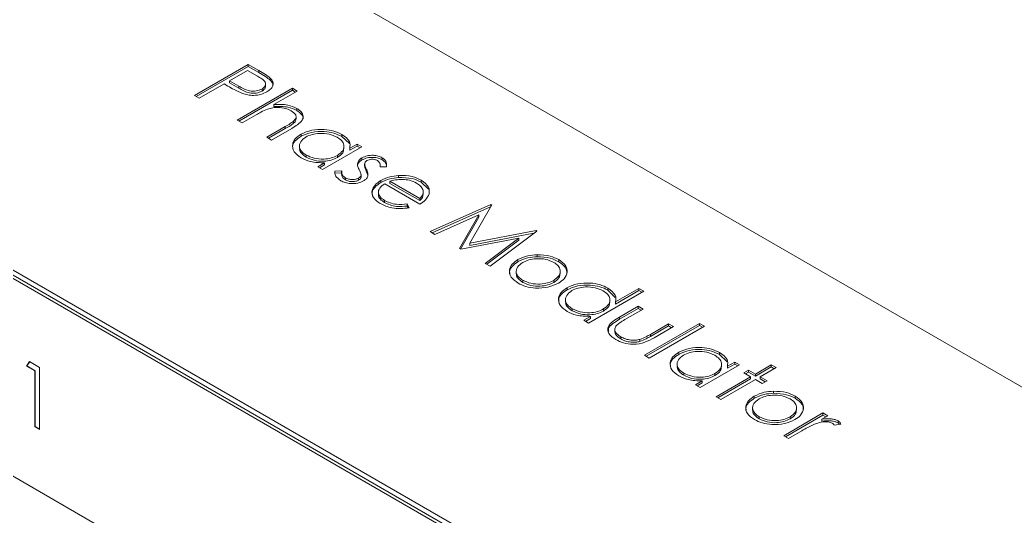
# Model space of a CAD drawing. Header units: millimetres. Extents: x 2 to 278, y 1 to 215.
# Drawn here: x 216.31 to 235.95, y 170.68 to 180.47 of the extents above; entities that cross this region are included whole.
import ezdxf

# ---------------------------------------------------------------- set-up
doc = ezdxf.new("R2010")
doc.units = ezdxf.units.MM

msp = doc.modelspace()

# ---------------------------------------------------------------- linework, layer by layer
at = {"color": 7, "linetype": 'Continuous', "lineweight": 18}
for p, q in [((201.194, 193.371), (245.777, 167.634)), ((237.823, 163.041), (193.239, 188.779)), ((193.204, 188.634), (237.752, 162.917)), ((237.823, 162.938), (193.239, 188.675)), ((219.759, 178.98), (220.819, 179.592)), ((219.794, 178.96), (220.819, 179.552)), ((220.819, 179.592), (221.027, 179.472)), ((220.819, 179.552), (220.819, 179.592)), ((220.819, 179.552), (221.027, 179.431)), ((220.806, 179.475), (220.452, 179.271)), ((221, 179.363), (220.806, 179.475)), ((221.027, 179.431), (221.027, 179.472)), ((221.253, 179.283), (221.253, 179.324)), ((220.343, 179.208), (219.854, 178.925)), ((220.419, 179.164), (220.343, 179.208)), ((220.452, 179.271), (220.636, 179.162)), ((220.452, 179.23), (220.452, 179.271)), ((220.452, 179.23), (220.636, 179.121)), ((220.602, 178.493), (221.69, 179.121)), ((220.636, 179.121), (220.636, 179.162)), ((221.092, 179.065), (221.092, 179.106)), ((221.162, 179.159), (221.162, 179.21)), ((221.69, 179.121), (221.785, 179.066)), ((221.69, 179.081), (221.69, 179.121)), ((219.854, 178.925), (219.759, 178.98)), ((220.637, 178.473), (221.69, 179.081)), ((221.785, 179.066), (221.326, 178.801)), ((221.69, 179.081), (221.749, 179.046)), ((203.632, 178.711), (222.043, 168.082)), ((221.326, 178.761), (221.326, 178.801)), ((221.781, 178.683), (221.781, 178.724)), ((220.977, 178.6), (220.697, 178.438)), ((221.764, 178.516), (221.764, 178.567)), ((220.697, 178.438), (220.602, 178.493)), ((221.186, 178.156), (221.551, 178.366)), ((221.222, 178.135), (221.551, 178.325)), ((221.678, 178.329), (221.282, 178.101)), ((221.551, 178.325), (221.551, 178.366)), ((221.716, 178.434), (221.716, 178.475)), ((221.282, 178.101), (221.186, 178.156)), ((221.862, 178.175), (221.862, 178.216)), ((222.668, 178.17), (222.668, 178.211)), ((222.668, 178.17), (222.816, 178.029)), ((221.831, 177.987), (221.831, 177.936)), ((223.063, 177.967), (222.288, 177.52)), ((222.708, 177.927), (222.708, 177.978)), ((222.824, 177.94), (222.968, 178.022)), ((222.824, 177.899), (222.968, 177.982)), ((222.824, 177.899), (222.824, 177.94)), ((222.968, 178.022), (223.063, 177.967)), ((222.968, 177.982), (222.968, 178.022)), ((222.968, 177.982), (223.028, 177.947)), ((221.961, 177.762), (221.961, 177.803)), ((222.579, 177.757), (222.579, 177.798)), ((223.064, 177.707), (223.064, 177.748)), ((223.463, 177.711), (223.463, 177.752)), ((222.193, 177.575), (222.327, 177.652)), ((222.288, 177.52), (222.193, 177.575)), ((222.228, 177.555), (222.327, 177.612)), ((222.327, 177.612), (222.327, 177.652)), ((222.98, 177.618), (222.98, 177.659)), ((223.117, 177.633), (223.117, 177.582)), ((223.15, 177.489), (223.15, 177.529)), ((223.551, 177.574), (223.42, 177.573)), ((223.422, 177.573), (223.422, 177.606)), ((222.529, 177.486), (222.664, 177.491)), ((222.529, 177.446), (222.529, 177.486)), ((222.529, 177.446), (222.663, 177.451)), ((222.663, 177.477), (222.663, 177.426)), ((222.736, 177.315), (222.736, 177.356)), ((222.997, 177.308), (222.997, 177.349)), ((223.045, 177.366), (223.043, 177.375)), ((223.045, 177.366), (223.045, 177.406)), ((223.046, 177.37), (223.046, 177.421)), ((223.15, 177.489), (223.18, 177.409)), ((223.783, 177.36), (223.783, 177.401)), ((223.435, 177.262), (223.435, 177.303)), ((224.205, 176.837), (223.512, 177.237)), ((223.617, 177.246), (223.617, 177.287)), ((223.617, 177.287), (224.205, 176.947)), ((223.617, 177.246), (224.205, 176.906)), ((224.23, 177.268), (224.23, 177.309)), ((224.23, 177.268), (224.377, 177.129)), ((223.39, 177.076), (223.39, 177.025)), ((224.205, 176.906), (224.205, 176.947)), ((224.274, 177.028), (224.274, 177.079)), ((223.509, 176.868), (223.509, 176.909)), ((223.958, 176.839), (223.998, 176.764)), ((223.958, 176.798), (223.958, 176.839)), ((223.958, 176.798), (223.977, 176.762)), ((224.409, 176.295), (225.61, 176.827)), ((224.449, 176.272), (225.603, 176.783)), ((225.624, 176.819), (225.191, 176.064)), ((225.61, 176.827), (225.624, 176.819)), ((225.61, 176.795), (225.61, 176.827)), ((225.371, 176.623), (224.505, 176.24)), ((224.991, 175.96), (225.371, 176.623)), ((225.008, 175.95), (225.371, 176.582)), ((225.371, 176.582), (225.371, 176.623)), ((224.505, 176.24), (224.409, 176.295)), ((226.158, 176.167), (225.012, 175.947)), ((225.191, 176.064), (226.498, 176.314)), ((225.191, 176.023), (226.458, 176.266)), ((225.497, 175.668), (226.158, 176.167)), ((226.512, 176.306), (225.592, 175.612)), ((226.158, 176.126), (226.158, 176.167)), ((226.498, 176.314), (226.512, 176.306)), ((226.498, 176.296), (226.498, 176.314)), ((225.012, 175.947), (224.991, 175.96)), ((225.191, 176.023), (225.191, 176.064)), ((225.527, 175.65), (226.158, 176.126)), ((226.522, 175.797), (226.522, 175.838)), ((225.592, 175.612), (225.497, 175.668)), ((226.141, 175.7), (226.141, 175.741)), ((226.946, 175.701), (226.946, 175.742)), ((226.108, 175.514), (226.108, 175.463)), ((226.975, 175.464), (226.975, 175.515)), ((226.238, 175.293), (226.238, 175.334)), ((226.847, 175.291), (226.847, 175.332)), ((227.111, 175.145), (227.111, 175.186)), ((227.917, 175.14), (227.917, 175.181)), ((228.067, 174.906), (228.53, 175.173)), ((228.53, 175.173), (228.625, 175.118)), ((228.53, 175.132), (228.53, 175.173)), ((228.625, 175.118), (227.537, 174.49)), ((227.917, 175.14), (228.06, 174.996)), ((228.067, 174.865), (228.53, 175.132)), ((228.53, 175.132), (228.589, 175.097)), ((227.08, 174.957), (227.08, 174.906)), ((227.21, 174.732), (227.21, 174.773)), ((227.957, 174.897), (227.957, 174.948)), ((228.067, 174.865), (228.067, 174.906)), ((228.146, 174.606), (228.516, 174.82)), ((228.146, 174.565), (228.516, 174.779)), ((228.516, 174.82), (228.611, 174.765)), ((228.516, 174.779), (228.516, 174.82)), ((228.516, 174.779), (228.576, 174.744)), ((227.442, 174.545), (227.576, 174.622)), ((227.477, 174.524), (227.576, 174.581)), ((227.576, 174.581), (227.576, 174.622)), ((227.828, 174.727), (227.828, 174.768)), ((228.146, 174.565), (228.146, 174.606)), ((228.611, 174.765), (228.252, 174.557)), ((227.537, 174.49), (227.442, 174.545)), ((228.638, 173.854), (229.726, 174.482)), ((228.674, 173.834), (229.726, 174.441)), ((229.821, 174.427), (228.733, 173.799)), ((228.755, 174.267), (229.114, 174.474)), ((228.755, 174.226), (229.114, 174.433)), ((229.209, 174.419), (228.832, 174.201)), ((229.114, 174.474), (229.209, 174.419)), ((229.114, 174.433), (229.114, 174.474)), ((229.114, 174.433), (229.174, 174.399)), ((229.726, 174.482), (229.821, 174.427)), ((229.726, 174.441), (229.726, 174.482)), ((229.726, 174.441), (229.786, 174.407)), ((228.053, 174.373), (228.053, 174.322)), ((228.171, 174.177), (228.171, 174.218)), ((228.755, 174.226), (228.755, 174.267)), ((228.55, 174.126), (228.55, 174.167)), ((228.733, 173.799), (228.638, 173.854)), ((229.314, 173.873), (229.314, 173.914)), ((230.12, 173.869), (230.12, 173.909)), ((230.12, 173.869), (230.268, 173.727)), ((216.443, 173.639), (216.506, 173.729)), ((216.45, 173.643), (216.443, 173.639)), ((216.607, 173.545), (216.443, 173.639)), ((216.45, 173.643), (216.509, 173.727)), ((216.614, 173.549), (216.45, 173.643)), ((216.506, 173.729), (216.702, 173.616)), ((216.702, 173.616), (216.702, 172.391)), ((229.283, 173.685), (229.283, 173.634)), ((230.515, 173.666), (229.74, 173.218)), ((230.16, 173.625), (230.16, 173.676)), ((230.276, 173.638), (230.42, 173.721)), ((230.276, 173.597), (230.42, 173.68)), ((230.276, 173.597), (230.276, 173.638)), ((230.42, 173.721), (230.515, 173.666)), ((230.42, 173.68), (230.42, 173.721)), ((230.42, 173.68), (230.479, 173.645)), ((230.828, 173.485), (231.14, 173.666)), ((230.828, 173.444), (231.14, 173.625)), ((231.236, 173.611), (230.923, 173.43)), ((231.14, 173.666), (231.236, 173.611)), ((231.14, 173.625), (231.14, 173.666)), ((231.14, 173.625), (231.2, 173.59)), ((216.614, 173.549), (216.607, 173.545)), ((216.607, 172.446), (216.607, 173.545)), ((216.614, 172.45), (216.614, 173.549)), ((229.413, 173.46), (229.413, 173.501)), ((230.03, 173.455), (230.03, 173.496)), ((230.053, 173.038), (230.732, 173.43)), ((230.596, 173.509), (230.692, 173.564)), ((230.732, 173.43), (230.596, 173.509)), ((230.632, 173.488), (230.692, 173.523)), ((230.692, 173.564), (230.828, 173.485)), ((230.692, 173.523), (230.692, 173.564)), ((230.692, 173.523), (230.828, 173.444)), ((230.732, 173.389), (230.732, 173.43)), ((230.828, 173.444), (230.828, 173.485)), ((230.923, 173.43), (231.059, 173.352)), ((230.923, 173.389), (230.923, 173.43)), ((229.645, 173.273), (229.779, 173.35)), ((229.74, 173.218), (229.645, 173.273)), ((229.68, 173.253), (229.779, 173.31)), ((229.779, 173.31), (229.779, 173.35)), ((230.088, 173.017), (230.732, 173.389)), ((230.828, 173.375), (230.148, 172.983)), ((230.964, 173.297), (230.828, 173.375)), ((230.923, 173.389), (231.023, 173.331)), ((231.059, 173.352), (230.964, 173.297)), ((230.148, 172.983), (230.053, 173.038)), ((230.805, 173.007), (230.805, 173.048)), ((231.186, 173.105), (231.186, 173.146)), ((231.61, 173.008), (231.61, 173.049)), ((230.772, 172.822), (230.772, 172.771)), ((231.639, 172.772), (231.639, 172.823)), ((230.902, 172.6), (230.902, 172.641)), ((231.385, 172.268), (232.16, 172.716)), ((231.42, 172.248), (232.16, 172.675)), ((231.512, 172.599), (231.512, 172.64)), ((232.255, 172.661), (232.141, 172.595)), ((232.16, 172.716), (232.255, 172.661)), ((232.16, 172.675), (232.16, 172.716)), ((232.16, 172.675), (232.22, 172.64)), ((216.614, 172.45), (216.607, 172.446)), ((216.702, 172.391), (216.607, 172.446)), ((216.702, 172.399), (216.614, 172.45)), ((232.141, 172.554), (232.141, 172.595)), ((232.514, 172.496), (232.38, 172.479)), ((232.458, 172.519), (232.458, 172.559)), ((232.458, 172.519), (232.488, 172.493)), ((231.48, 172.213), (231.385, 172.268)), ((231.741, 172.364), (231.48, 172.213))]:
    msp.add_line(p, q, dxfattribs=at)
for points, knots in [([(221.092, 179.106), (221.118, 179.126), (221.156, 179.157), (221.165, 179.207), (221.152, 179.257), (221.089, 179.309), (221.029, 179.345), (221, 179.363)], [0, 0, 0, 0, 0.248297, 0.373717, 0.499032, 0.74887, 1, 1, 1, 1]), ([(221.027, 179.472), (221.073, 179.446), (221.154, 179.4), (221.223, 179.347), (221.253, 179.324)], [0, 0, 0, 0, 0.560314, 1, 1, 1, 1]), ([(221.027, 179.431), (221.073, 179.405), (221.154, 179.359), (221.223, 179.306), (221.253, 179.283)], [0, 0, 0, 0, 0.560314, 1, 1, 1, 1]), ([(221.253, 179.324), (221.274, 179.298), (221.315, 179.248), (221.31, 179.168), (221.263, 179.101), (221.213, 179.068), (221.188, 179.051)], [0, 0, 0, 0, 0.279705, 0.559381, 0.779509, 1, 1, 1, 1]), ([(220.707, 179.018), (220.65, 179.043), (220.549, 179.089), (220.459, 179.141), (220.419, 179.164)], [0, 0, 0, 0, 0.559694, 1, 1, 1, 1]), ([(220.636, 179.162), (220.667, 179.144), (220.73, 179.109), (220.824, 179.073), (220.912, 179.063), (221.001, 179.068), (221.056, 179.091), (221.092, 179.106)], [0, 0, 0, 0, 0.251135, 0.50104, 0.626338, 0.751739, 1, 1, 1, 1]), ([(220.636, 179.121), (220.667, 179.104), (220.73, 179.068), (220.824, 179.032), (220.912, 179.022), (221.001, 179.027), (221.056, 179.05), (221.092, 179.065)], [0, 0, 0, 0, 0.251135, 0.50104, 0.626338, 0.751739, 1, 1, 1, 1]), ([(221.092, 179.065), (221.118, 179.086), (221.157, 179.116), (221.161, 179.152), (221.162, 179.164)], [0, 0, 0, 0, 0.676478, 1, 1, 1, 1]), ([(221.253, 179.283), (221.276, 179.258), (221.309, 179.221), (221.304, 179.181), (221.302, 179.169)], [0, 0, 0, 0, 0.697647, 1, 1, 1, 1]), ([(221.188, 179.051), (221.15, 179.033), (221.075, 178.995), (220.937, 178.977), (220.81, 178.987), (220.741, 179.008), (220.707, 179.018)], [0, 0, 0, 0, 0.280099, 0.559324, 0.779458, 1, 1, 1, 1]), ([(221.2, 178.712), (221.156, 178.693), (221.077, 178.658), (221.008, 178.618), (220.977, 178.6)], [0, 0, 0, 0, 0.559645, 1, 1, 1, 1]), ([(221.669, 178.678), (221.632, 178.696), (221.557, 178.73), (221.424, 178.744), (221.301, 178.74), (221.234, 178.721), (221.2, 178.712)], [0, 0, 0, 0, 0.279552, 0.559389, 0.77971, 1, 1, 1, 1]), ([(221.326, 178.801), (221.42, 178.804), (221.59, 178.809), (221.722, 178.75), (221.781, 178.724)], [0, 0, 0, 0, 0.559941, 1, 1, 1, 1]), ([(221.326, 178.761), (221.42, 178.763), (221.59, 178.768), (221.722, 178.709), (221.781, 178.683)], [0, 0, 0, 0, 0.559941, 1, 1, 1, 1]), ([(221.781, 178.724), (221.812, 178.702), (221.876, 178.658), (221.911, 178.573), (221.89, 178.482), (221.797, 178.401), (221.717, 178.353), (221.678, 178.329)], [0, 0, 0, 0, 0.186607, 0.37307, 0.55936, 0.779244, 1, 1, 1, 1]), ([(221.716, 178.475), (221.733, 178.493), (221.766, 178.531), (221.766, 178.609), (221.706, 178.652), (221.669, 178.678)], [0, 0, 0, 0, 0.281325, 0.561481, 1, 1, 1, 1]), ([(221.716, 178.434), (221.735, 178.452), (221.763, 178.48), (221.759, 178.511), (221.757, 178.522)], [0, 0, 0, 0, 0.677059, 1, 1, 1, 1]), ([(221.781, 178.683), (221.811, 178.661), (221.873, 178.617), (221.909, 178.555), (221.9, 178.523), (221.898, 178.518)], [0, 0, 0, 0, 0.462015, 0.923673, 1, 1, 1, 1]), ([(221.551, 178.366), (221.584, 178.385), (221.644, 178.419), (221.694, 178.458), (221.716, 178.475)], [0, 0, 0, 0, 0.560281, 1, 1, 1, 1]), ([(221.551, 178.325), (221.584, 178.345), (221.644, 178.378), (221.694, 178.417), (221.716, 178.434)], [0, 0, 0, 0, 0.560281, 1, 1, 1, 1]), ([(221.862, 178.216), (221.928, 178.246), (222.062, 178.306), (222.304, 178.316), (222.516, 178.285), (222.617, 178.236), (222.668, 178.211)], [0, 0, 0, 0, 0.279413, 0.559191, 0.779548, 1, 1, 1, 1]), ([(221.863, 177.75), (221.81, 177.788), (221.705, 177.865), (221.683, 178.005), (221.733, 178.128), (221.819, 178.187), (221.862, 178.216)], [0, 0, 0, 0, 0.2795734, 0.559333, 0.7795891, 1, 1, 1, 1]), ([(221.703, 177.944), (221.7, 177.954), (221.687, 178.001), (221.737, 178.087), (221.82, 178.146), (221.862, 178.175)], [0, 0, 0, 0, 0.115097, 0.557393, 1, 1, 1, 1]), ([(221.956, 178.16), (221.917, 178.131), (221.839, 178.071), (221.822, 177.964), (221.865, 177.871), (221.929, 177.825), (221.961, 177.803)], [0, 0, 0, 0, 0.279429, 0.559146, 0.77957, 1, 1, 1, 1]), ([(221.862, 178.175), (221.928, 178.205), (222.062, 178.265), (222.304, 178.275), (222.516, 178.244), (222.617, 178.195), (222.668, 178.17)], [0, 0, 0, 0, 0.279413, 0.559191, 0.779548, 1, 1, 1, 1]), ([(222.574, 178.156), (222.523, 178.179), (222.422, 178.225), (222.238, 178.238), (222.074, 178.215), (221.995, 178.179), (221.956, 178.16)], [0, 0, 0, 0, 0.2797672, 0.5592905, 0.7797189, 1, 1, 1, 1]), ([(222.579, 177.798), (222.619, 177.827), (222.701, 177.886), (222.717, 177.994), (222.674, 178.088), (222.607, 178.133), (222.574, 178.156)], [0, 0, 0, 0, 0.27966, 0.55921, 0.779487, 1, 1, 1, 1]), ([(222.668, 178.211), (222.73, 178.166), (222.841, 178.086), (222.829, 177.984), (222.824, 177.94)], [0, 0, 0, 0, 0.559062, 1, 1, 1, 1]), ([(221.838, 177.941), (221.836, 177.933), (221.826, 177.896), (221.868, 177.83), (221.93, 177.785), (221.961, 177.762)], [0, 0, 0, 0, 0.123713, 0.561851, 1, 1, 1, 1]), ([(222.579, 177.757), (222.622, 177.786), (222.697, 177.838), (222.699, 177.904), (222.7, 177.932)], [0, 0, 0, 0, 0.572033, 1, 1, 1, 1]), ([(222.327, 177.652), (222.229, 177.654), (222.054, 177.656), (221.921, 177.721), (221.863, 177.75)], [0, 0, 0, 0, 0.558763, 1, 1, 1, 1]), ([(221.961, 177.803), (222.012, 177.78), (222.114, 177.734), (222.298, 177.717), (222.462, 177.741), (222.54, 177.779), (222.579, 177.798)], [0, 0, 0, 0, 0.279822, 0.559387, 0.779603, 1, 1, 1, 1]), ([(221.961, 177.762), (222.012, 177.739), (222.114, 177.693), (222.298, 177.677), (222.462, 177.7), (222.54, 177.738), (222.579, 177.757)], [0, 0, 0, 0, 0.279822, 0.559387, 0.779603, 1, 1, 1, 1]), ([(222.98, 177.659), (222.989, 177.677), (223.006, 177.711), (223.046, 177.737), (223.064, 177.748)], [0, 0, 0, 0, 0.5595868, 1, 1, 1, 1]), ([(223.064, 177.748), (223.096, 177.764), (223.161, 177.794), (223.281, 177.804), (223.387, 177.789), (223.438, 177.765), (223.463, 177.752)], [0, 0, 0, 0, 0.279936, 0.559437, 0.779611, 1, 1, 1, 1]), ([(223.064, 177.707), (223.096, 177.723), (223.161, 177.754), (223.281, 177.763), (223.387, 177.749), (223.438, 177.724), (223.463, 177.711)], [0, 0, 0, 0, 0.279936, 0.559437, 0.779611, 1, 1, 1, 1]), ([(223.368, 177.697), (223.351, 177.705), (223.317, 177.72), (223.255, 177.722), (223.201, 177.714), (223.176, 177.701), (223.163, 177.695)], [0, 0, 0, 0, 0.279313, 0.559072, 0.779518, 1, 1, 1, 1]), ([(223.463, 177.752), (223.482, 177.738), (223.521, 177.71), (223.551, 177.648), (223.551, 177.602), (223.551, 177.574)], [0, 0, 0, 0, 0.279553, 0.559703, 1, 1, 1, 1]), ([(223.008, 177.52), (222.995, 177.546), (222.973, 177.591), (222.978, 177.638), (222.98, 177.659)], [0, 0, 0, 0, 0.5606591, 1, 1, 1, 1]), ([(222.98, 177.618), (222.989, 177.636), (223.006, 177.67), (223.046, 177.696), (223.064, 177.707)], [0, 0, 0, 0, 0.5595868, 1, 1, 1, 1]), ([(223.163, 177.695), (223.15, 177.686), (223.127, 177.669), (223.121, 177.649), (223.119, 177.639)], [0, 0, 0, 0, 0.559054, 1, 1, 1, 1]), ([(223.119, 177.639), (223.12, 177.619), (223.123, 177.581), (223.141, 177.545), (223.15, 177.529)], [0, 0, 0, 0, 0.559018, 1, 1, 1, 1]), ([(223.12, 177.587), (223.122, 177.57), (223.125, 177.537), (223.141, 177.504), (223.15, 177.489)], [0, 0, 0, 0, 0.508231, 1, 1, 1, 1]), ([(223.15, 177.529), (223.163, 177.503), (223.186, 177.456), (223.182, 177.407), (223.18, 177.386)], [0, 0, 0, 0, 0.560649, 1, 1, 1, 1]), ([(223.42, 177.573), (223.423, 177.598), (223.428, 177.643), (223.386, 177.681), (223.368, 177.697)], [0, 0, 0, 0, 0.562045, 1, 1, 1, 1]), ([(223.463, 177.711), (223.483, 177.697), (223.522, 177.67), (223.536, 177.634), (223.543, 177.617)], [0, 0, 0, 0, 0.499467, 1, 1, 1, 1]), ([(222.646, 177.298), (222.604, 177.329), (222.529, 177.385), (222.529, 177.455), (222.529, 177.486)], [0, 0, 0, 0, 0.559289, 1, 1, 1, 1]), ([(222.664, 177.491), (222.663, 177.463), (222.662, 177.413), (222.713, 177.373), (222.736, 177.356)], [0, 0, 0, 0, 0.560833, 1, 1, 1, 1]), ([(222.667, 177.431), (222.667, 177.41), (222.668, 177.367), (222.713, 177.332), (222.736, 177.315)], [0, 0, 0, 0, 0.493538, 1, 1, 1, 1]), ([(222.736, 177.356), (222.757, 177.346), (222.799, 177.326), (222.876, 177.319), (222.947, 177.325), (222.981, 177.341), (222.997, 177.349)], [0, 0, 0, 0, 0.2799881, 0.5597452, 0.7799628, 1, 1, 1, 1]), ([(222.997, 177.349), (223.011, 177.358), (223.036, 177.375), (223.042, 177.397), (223.045, 177.406)], [0, 0, 0, 0, 0.559603, 1, 1, 1, 1]), ([(222.997, 177.308), (223.011, 177.317), (223.036, 177.334), (223.042, 177.356), (223.045, 177.366)], [0, 0, 0, 0, 0.559603, 1, 1, 1, 1]), ([(223.045, 177.406), (223.042, 177.428), (223.037, 177.467), (223.016, 177.504), (223.008, 177.52)], [0, 0, 0, 0, 0.559074, 1, 1, 1, 1]), ([(223.18, 177.386), (223.171, 177.367), (223.155, 177.333), (223.114, 177.307), (223.097, 177.296)], [0, 0, 0, 0, 0.559466, 1, 1, 1, 1]), ([(223.435, 177.303), (223.492, 177.331), (223.595, 177.38), (223.725, 177.394), (223.783, 177.401)], [0, 0, 0, 0, 0.559427, 1, 1, 1, 1]), ([(223.435, 177.262), (223.492, 177.29), (223.595, 177.339), (223.725, 177.354), (223.783, 177.36)], [0, 0, 0, 0, 0.559427, 1, 1, 1, 1]), ([(223.783, 177.401), (223.877, 177.4), (224.046, 177.4), (224.174, 177.337), (224.23, 177.309)], [0, 0, 0, 0, 0.558577, 1, 1, 1, 1]), ([(223.783, 177.36), (223.877, 177.36), (224.046, 177.359), (224.174, 177.296), (224.23, 177.268)], [0, 0, 0, 0, 0.558577, 1, 1, 1, 1]), ([(223.097, 177.296), (223.059, 177.279), (222.985, 177.245), (222.849, 177.238), (222.73, 177.256), (222.674, 177.284), (222.646, 177.298)], [0, 0, 0, 0, 0.279548, 0.559226, 0.779475, 1, 1, 1, 1]), ([(222.736, 177.315), (222.757, 177.305), (222.799, 177.285), (222.876, 177.278), (222.947, 177.284), (222.981, 177.3), (222.997, 177.308)], [0, 0, 0, 0, 0.2799881, 0.5597452, 0.7799628, 1, 1, 1, 1]), ([(223.426, 176.847), (223.372, 176.885), (223.265, 176.959), (223.251, 177.097), (223.31, 177.216), (223.393, 177.274), (223.435, 177.303)], [0, 0, 0, 0, 0.279885, 0.558859, 0.779462, 1, 1, 1, 1]), ([(223.273, 177.018), (223.269, 177.034), (223.256, 177.086), (223.313, 177.176), (223.394, 177.233), (223.435, 177.262)], [0, 0, 0, 0, 0.172739, 0.586431, 1, 1, 1, 1]), ([(223.512, 177.237), (223.475, 177.21), (223.4, 177.156), (223.381, 177.058), (223.418, 176.971), (223.479, 176.93), (223.509, 176.909)], [0, 0, 0, 0, 0.279963, 0.559359, 0.779526, 1, 1, 1, 1]), ([(223.868, 177.325), (223.818, 177.323), (223.73, 177.32), (223.652, 177.297), (223.617, 177.287)], [0, 0, 0, 0, 0.558795, 1, 1, 1, 1]), ([(224.14, 177.251), (224.095, 177.273), (224.015, 177.312), (223.913, 177.321), (223.868, 177.325)], [0, 0, 0, 0, 0.559458, 1, 1, 1, 1]), ([(224.205, 176.947), (224.23, 176.975), (224.28, 177.031), (224.273, 177.12), (224.223, 177.196), (224.168, 177.233), (224.14, 177.251)], [0, 0, 0, 0, 0.280138, 0.559194, 0.779598, 1, 1, 1, 1]), ([(224.23, 177.309), (224.291, 177.265), (224.4, 177.185), (224.393, 177.085), (224.39, 177.041)], [0, 0, 0, 0, 0.558919, 1, 1, 1, 1]), ([(223.396, 177.03), (223.394, 177.024), (223.384, 176.991), (223.421, 176.93), (223.48, 176.889), (223.509, 176.868)], [0, 0, 0, 0, 0.1090059, 0.5541918, 1, 1, 1, 1]), ([(224.39, 177.041), (224.371, 176.998), (224.337, 176.921), (224.246, 176.863), (224.205, 176.837)], [0, 0, 0, 0, 0.5588968, 1, 1, 1, 1]), ([(224.205, 176.906), (224.233, 176.934), (224.274, 176.974), (224.267, 177.019), (224.265, 177.033)], [0, 0, 0, 0, 0.692264, 1, 1, 1, 1]), ([(223.998, 176.764), (223.941, 176.757), (223.828, 176.741), (223.616, 176.759), (223.498, 176.814), (223.426, 176.847)], [0, 0, 0, 0, 0.280919, 0.561407, 1, 1, 1, 1]), ([(223.509, 176.909), (223.544, 176.892), (223.613, 176.858), (223.768, 176.822), (223.886, 176.833), (223.958, 176.839)], [0, 0, 0, 0, 0.280534, 0.560966, 1, 1, 1, 1]), ([(223.509, 176.868), (223.544, 176.852), (223.613, 176.818), (223.768, 176.781), (223.886, 176.792), (223.958, 176.798)], [0, 0, 0, 0, 0.280534, 0.560966, 1, 1, 1, 1]), ([(226.141, 175.741), (226.204, 175.77), (226.316, 175.824), (226.459, 175.834), (226.522, 175.838)], [0, 0, 0, 0, 0.559285, 1, 1, 1, 1]), ([(226.141, 175.7), (226.204, 175.73), (226.316, 175.783), (226.459, 175.793), (226.522, 175.797)], [0, 0, 0, 0, 0.559285, 1, 1, 1, 1]), ([(226.85, 175.687), (226.799, 175.71), (226.698, 175.756), (226.514, 175.764), (226.352, 175.742), (226.274, 175.704), (226.235, 175.685)], [0, 0, 0, 0, 0.279484, 0.559256, 0.779547, 1, 1, 1, 1]), ([(226.522, 175.838), (226.612, 175.834), (226.772, 175.828), (226.892, 175.768), (226.946, 175.742)], [0, 0, 0, 0, 0.55888, 1, 1, 1, 1]), ([(226.522, 175.797), (226.612, 175.794), (226.772, 175.787), (226.892, 175.727), (226.946, 175.701)], [0, 0, 0, 0, 0.55888, 1, 1, 1, 1]), ([(226.143, 175.279), (226.09, 175.316), (225.983, 175.392), (225.963, 175.531), (226.014, 175.653), (226.099, 175.711), (226.141, 175.741)], [0, 0, 0, 0, 0.2797756, 0.5591788, 0.7795916, 1, 1, 1, 1]), ([(225.984, 175.464), (225.981, 175.476), (225.967, 175.525), (226.018, 175.612), (226.1, 175.671), (226.141, 175.7)], [0, 0, 0, 0, 0.135058, 0.567533, 1, 1, 1, 1]), ([(226.235, 175.685), (226.196, 175.656), (226.118, 175.598), (226.097, 175.493), (226.142, 175.4), (226.206, 175.356), (226.238, 175.334)], [0, 0, 0, 0, 0.279618, 0.559167, 0.779512, 1, 1, 1, 1]), ([(226.847, 175.332), (226.887, 175.361), (226.968, 175.42), (226.984, 175.526), (226.947, 175.62), (226.882, 175.665), (226.85, 175.687)], [0, 0, 0, 0, 0.279586, 0.559398, 0.779653, 1, 1, 1, 1]), ([(226.946, 175.742), (227.002, 175.702), (227.103, 175.63), (227.11, 175.538), (227.113, 175.498)], [0, 0, 0, 0, 0.559182, 1, 1, 1, 1]), ([(226.946, 175.701), (227.003, 175.661), (227.098, 175.594), (227.105, 175.509), (227.108, 175.475)], [0, 0, 0, 0, 0.599721, 1, 1, 1, 1]), ([(226.115, 175.468), (226.113, 175.46), (226.102, 175.424), (226.145, 175.359), (226.207, 175.315), (226.238, 175.293)], [0, 0, 0, 0, 0.119001, 0.559358, 1, 1, 1, 1]), ([(226.847, 175.291), (226.889, 175.32), (226.964, 175.373), (226.968, 175.44), (226.969, 175.47)], [0, 0, 0, 0, 0.556829, 1, 1, 1, 1]), ([(227.113, 175.498), (227.101, 175.452), (227.079, 175.369), (226.985, 175.305), (226.943, 175.278)], [0, 0, 0, 0, 0.559216, 1, 1, 1, 1]), ([(226.943, 175.278), (226.877, 175.248), (226.744, 175.188), (226.505, 175.173), (226.293, 175.204), (226.193, 175.254), (226.143, 175.279)], [0, 0, 0, 0, 0.279521, 0.559381, 0.779507, 1, 1, 1, 1]), ([(226.238, 175.334), (226.288, 175.311), (226.388, 175.265), (226.571, 175.253), (226.731, 175.277), (226.809, 175.314), (226.847, 175.332)], [0, 0, 0, 0, 0.279745, 0.559113, 0.779606, 1, 1, 1, 1]), ([(226.238, 175.293), (226.288, 175.27), (226.388, 175.224), (226.571, 175.212), (226.731, 175.236), (226.809, 175.273), (226.847, 175.291)], [0, 0, 0, 0, 0.279745, 0.559113, 0.779606, 1, 1, 1, 1]), ([(227.111, 174.72), (227.059, 174.758), (226.954, 174.835), (226.931, 174.974), (226.982, 175.098), (227.068, 175.156), (227.111, 175.186)], [0, 0, 0, 0, 0.279573, 0.559333, 0.779589, 1, 1, 1, 1]), ([(227.111, 175.186), (227.177, 175.216), (227.311, 175.276), (227.553, 175.286), (227.765, 175.255), (227.866, 175.206), (227.917, 175.181)], [0, 0, 0, 0, 0.2794126, 0.5591913, 0.7795483, 1, 1, 1, 1]), ([(227.111, 175.145), (227.177, 175.175), (227.311, 175.235), (227.553, 175.245), (227.765, 175.214), (227.866, 175.165), (227.917, 175.14)], [0, 0, 0, 0, 0.2794126, 0.5591913, 0.7795483, 1, 1, 1, 1]), ([(227.823, 175.125), (227.772, 175.149), (227.671, 175.195), (227.487, 175.208), (227.323, 175.185), (227.244, 175.149), (227.205, 175.13)], [0, 0, 0, 0, 0.279767, 0.559291, 0.779719, 1, 1, 1, 1]), ([(227.917, 175.181), (227.977, 175.135), (228.086, 175.053), (228.073, 174.951), (228.067, 174.906)], [0, 0, 0, 0, 0.558426, 1, 1, 1, 1]), ([(226.952, 174.914), (226.949, 174.923), (226.936, 174.971), (226.986, 175.057), (227.069, 175.116), (227.111, 175.145)], [0, 0, 0, 0, 0.115097, 0.557393, 1, 1, 1, 1]), ([(227.205, 175.13), (227.166, 175.1), (227.088, 175.041), (227.071, 174.934), (227.113, 174.841), (227.178, 174.795), (227.21, 174.773)], [0, 0, 0, 0, 0.279429, 0.559146, 0.77957, 1, 1, 1, 1]), ([(227.828, 174.768), (227.868, 174.797), (227.95, 174.856), (227.966, 174.964), (227.922, 175.058), (227.856, 175.103), (227.823, 175.125)], [0, 0, 0, 0, 0.2796602, 0.5592103, 0.7794872, 1, 1, 1, 1]), ([(227.087, 174.911), (227.085, 174.903), (227.075, 174.866), (227.117, 174.799), (227.179, 174.754), (227.21, 174.732)], [0, 0, 0, 0, 0.123713, 0.561851, 1, 1, 1, 1]), ([(227.21, 174.773), (227.261, 174.75), (227.363, 174.704), (227.546, 174.687), (227.711, 174.711), (227.789, 174.749), (227.828, 174.768)], [0, 0, 0, 0, 0.279822, 0.559387, 0.779603, 1, 1, 1, 1]), ([(227.828, 174.727), (227.87, 174.756), (227.945, 174.807), (227.948, 174.874), (227.949, 174.902)], [0, 0, 0, 0, 0.572033, 1, 1, 1, 1]), ([(227.576, 174.622), (227.478, 174.624), (227.303, 174.626), (227.17, 174.691), (227.111, 174.72)], [0, 0, 0, 0, 0.558763, 1, 1, 1, 1]), ([(227.21, 174.732), (227.261, 174.709), (227.363, 174.663), (227.546, 174.646), (227.711, 174.67), (227.789, 174.708), (227.828, 174.727)], [0, 0, 0, 0, 0.279822, 0.559387, 0.779603, 1, 1, 1, 1]), ([(228.075, 174.164), (228.02, 174.201), (227.912, 174.274), (227.903, 174.417), (228.011, 174.525), (228.101, 174.579), (228.146, 174.606)], [0, 0, 0, 0, 0.280053, 0.557959, 0.778388, 1, 1, 1, 1]), ([(227.932, 174.322), (227.927, 174.342), (227.915, 174.4), (228.015, 174.484), (228.102, 174.538), (228.146, 174.565)], [0, 0, 0, 0, 0.210923, 0.604406, 1, 1, 1, 1]), ([(228.085, 174.444), (228.071, 174.422), (228.043, 174.378), (228.066, 174.293), (228.131, 174.247), (228.171, 174.218)], [0, 0, 0, 0, 0.280117, 0.560544, 1, 1, 1, 1]), ([(228.252, 174.557), (228.217, 174.537), (228.156, 174.502), (228.107, 174.462), (228.085, 174.444)], [0, 0, 0, 0, 0.560377, 1, 1, 1, 1]), ([(228.055, 174.328), (228.057, 174.307), (228.064, 174.25), (228.129, 174.206), (228.171, 174.177)], [0, 0, 0, 0, 0.356842, 1, 1, 1, 1]), ([(228.832, 174.201), (228.773, 174.168), (228.656, 174.103), (228.431, 174.059), (228.219, 174.09), (228.123, 174.139), (228.075, 174.164)], [0, 0, 0, 0, 0.281501, 0.559646, 0.779298, 1, 1, 1, 1]), ([(228.171, 174.218), (228.2, 174.203), (228.258, 174.173), (228.362, 174.152), (228.464, 174.148), (228.521, 174.161), (228.55, 174.167)], [0, 0, 0, 0, 0.28027, 0.560007, 0.780074, 1, 1, 1, 1]), ([(228.55, 174.167), (228.591, 174.184), (228.664, 174.214), (228.727, 174.25), (228.755, 174.267)], [0, 0, 0, 0, 0.559371, 1, 1, 1, 1]), ([(228.55, 174.126), (228.591, 174.143), (228.664, 174.173), (228.727, 174.21), (228.755, 174.226)], [0, 0, 0, 0, 0.559371, 1, 1, 1, 1]), ([(228.171, 174.177), (228.2, 174.162), (228.258, 174.132), (228.362, 174.111), (228.464, 174.108), (228.521, 174.12), (228.55, 174.126)], [0, 0, 0, 0, 0.28027, 0.560007, 0.780074, 1, 1, 1, 1]), ([(229.314, 173.914), (229.38, 173.944), (229.514, 174.004), (229.755, 174.014), (229.968, 173.983), (230.069, 173.934), (230.12, 173.909)], [0, 0, 0, 0, 0.279413, 0.559191, 0.779548, 1, 1, 1, 1]), ([(229.314, 173.448), (229.262, 173.486), (229.157, 173.563), (229.134, 173.703), (229.185, 173.826), (229.271, 173.885), (229.314, 173.914)], [0, 0, 0, 0, 0.279573, 0.559333, 0.779589, 1, 1, 1, 1]), ([(229.154, 173.642), (229.152, 173.652), (229.139, 173.699), (229.189, 173.786), (229.272, 173.844), (229.314, 173.873)], [0, 0, 0, 0, 0.115097, 0.557393, 1, 1, 1, 1]), ([(229.408, 173.859), (229.369, 173.829), (229.291, 173.769), (229.274, 173.662), (229.316, 173.569), (229.381, 173.524), (229.413, 173.501)], [0, 0, 0, 0, 0.279429, 0.559146, 0.77957, 1, 1, 1, 1]), ([(229.314, 173.873), (229.38, 173.903), (229.514, 173.963), (229.755, 173.973), (229.968, 173.943), (230.069, 173.893), (230.12, 173.869)], [0, 0, 0, 0, 0.279413, 0.559191, 0.779548, 1, 1, 1, 1]), ([(230.026, 173.854), (229.975, 173.877), (229.874, 173.923), (229.69, 173.936), (229.526, 173.914), (229.447, 173.877), (229.408, 173.859)], [0, 0, 0, 0, 0.279767, 0.559291, 0.779719, 1, 1, 1, 1]), ([(230.03, 173.496), (230.071, 173.525), (230.153, 173.584), (230.168, 173.692), (230.125, 173.786), (230.059, 173.831), (230.026, 173.854)], [0, 0, 0, 0, 0.27966, 0.55921, 0.779487, 1, 1, 1, 1]), ([(230.12, 173.909), (230.182, 173.864), (230.293, 173.784), (230.281, 173.683), (230.276, 173.638)], [0, 0, 0, 0, 0.559062, 1, 1, 1, 1]), ([(229.29, 173.639), (229.288, 173.631), (229.278, 173.594), (229.319, 173.528), (229.382, 173.483), (229.413, 173.46)], [0, 0, 0, 0, 0.1237134, 0.5618506, 1, 1, 1, 1]), ([(230.03, 173.455), (230.073, 173.484), (230.148, 173.536), (230.151, 173.602), (230.152, 173.631)], [0, 0, 0, 0, 0.572033, 1, 1, 1, 1]), ([(229.779, 173.35), (229.681, 173.352), (229.506, 173.355), (229.373, 173.419), (229.314, 173.448)], [0, 0, 0, 0, 0.558763, 1, 1, 1, 1]), ([(229.413, 173.501), (229.464, 173.478), (229.566, 173.432), (229.749, 173.416), (229.914, 173.439), (229.991, 173.477), (230.03, 173.496)], [0, 0, 0, 0, 0.279822, 0.559387, 0.779603, 1, 1, 1, 1]), ([(229.413, 173.46), (229.464, 173.437), (229.566, 173.391), (229.749, 173.375), (229.914, 173.398), (229.991, 173.436), (230.03, 173.455)], [0, 0, 0, 0, 0.279822, 0.559387, 0.779603, 1, 1, 1, 1]), ([(230.808, 172.586), (230.754, 172.624), (230.647, 172.699), (230.627, 172.838), (230.678, 172.96), (230.763, 173.019), (230.805, 173.048)], [0, 0, 0, 0, 0.2797756, 0.5591788, 0.7795916, 1, 1, 1, 1]), ([(230.648, 172.771), (230.645, 172.783), (230.631, 172.832), (230.682, 172.92), (230.764, 172.978), (230.805, 173.007)], [0, 0, 0, 0, 0.1350576, 0.5675333, 1, 1, 1, 1]), ([(230.805, 173.048), (230.868, 173.078), (230.98, 173.131), (231.123, 173.141), (231.186, 173.146)], [0, 0, 0, 0, 0.559285, 1, 1, 1, 1]), ([(230.805, 173.007), (230.868, 173.037), (230.98, 173.09), (231.123, 173.1), (231.186, 173.105)], [0, 0, 0, 0, 0.559285, 1, 1, 1, 1]), ([(231.514, 172.994), (231.464, 173.017), (231.362, 173.063), (231.178, 173.072), (231.016, 173.049), (230.938, 173.012), (230.9, 172.993)], [0, 0, 0, 0, 0.279484, 0.559256, 0.779547, 1, 1, 1, 1]), ([(231.186, 173.146), (231.276, 173.142), (231.436, 173.135), (231.557, 173.076), (231.61, 173.049)], [0, 0, 0, 0, 0.55888, 1, 1, 1, 1]), ([(231.186, 173.105), (231.276, 173.101), (231.436, 173.094), (231.557, 173.035), (231.61, 173.008)], [0, 0, 0, 0, 0.55888, 1, 1, 1, 1]), ([(231.61, 173.049), (231.666, 173.009), (231.767, 172.937), (231.774, 172.846), (231.777, 172.805)], [0, 0, 0, 0, 0.5591815, 1, 1, 1, 1]), ([(231.61, 173.008), (231.667, 172.968), (231.762, 172.902), (231.77, 172.817), (231.773, 172.783)], [0, 0, 0, 0, 0.599721, 1, 1, 1, 1]), ([(230.9, 172.993), (230.86, 172.964), (230.782, 172.905), (230.762, 172.8), (230.806, 172.708), (230.87, 172.663), (230.902, 172.641)], [0, 0, 0, 0, 0.279618, 0.559167, 0.779512, 1, 1, 1, 1]), ([(231.512, 172.64), (231.552, 172.669), (231.632, 172.727), (231.648, 172.833), (231.611, 172.927), (231.547, 172.972), (231.514, 172.994)], [0, 0, 0, 0, 0.279586, 0.559398, 0.779653, 1, 1, 1, 1]), ([(230.779, 172.775), (230.777, 172.768), (230.766, 172.732), (230.809, 172.667), (230.871, 172.622), (230.902, 172.6)], [0, 0, 0, 0, 0.119001, 0.559358, 1, 1, 1, 1]), ([(230.902, 172.641), (230.952, 172.618), (231.053, 172.572), (231.235, 172.56), (231.395, 172.584), (231.473, 172.621), (231.512, 172.64)], [0, 0, 0, 0, 0.279745, 0.559113, 0.779606, 1, 1, 1, 1]), ([(231.512, 172.599), (231.553, 172.628), (231.628, 172.68), (231.632, 172.747), (231.633, 172.777)], [0, 0, 0, 0, 0.556829, 1, 1, 1, 1]), ([(231.777, 172.805), (231.765, 172.759), (231.743, 172.676), (231.649, 172.613), (231.607, 172.585)], [0, 0, 0, 0, 0.559216, 1, 1, 1, 1]), ([(231.607, 172.585), (231.541, 172.555), (231.409, 172.495), (231.169, 172.481), (230.958, 172.512), (230.858, 172.561), (230.808, 172.586)], [0, 0, 0, 0, 0.2795212, 0.5593812, 0.7795068, 1, 1, 1, 1]), ([(230.902, 172.6), (230.952, 172.577), (231.053, 172.531), (231.235, 172.519), (231.395, 172.544), (231.473, 172.58), (231.512, 172.599)], [0, 0, 0, 0, 0.279745, 0.559113, 0.779606, 1, 1, 1, 1]), ([(232.024, 172.507), (231.968, 172.483), (231.869, 172.438), (231.78, 172.386), (231.741, 172.364)], [0, 0, 0, 0, 0.559636, 1, 1, 1, 1]), ([(232.345, 172.515), (232.318, 172.525), (232.263, 172.545), (232.143, 172.543), (232.069, 172.521), (232.024, 172.507)], [0, 0, 0, 0, 0.2783358, 0.5587681, 1, 1, 1, 1]), ([(232.141, 172.595), (232.204, 172.601), (232.292, 172.608), (232.401, 172.587), (232.439, 172.569), (232.458, 172.559)], [0, 0, 0, 0, 0.558788, 0.779481, 1, 1, 1, 1]), ([(232.141, 172.554), (232.204, 172.56), (232.292, 172.568), (232.401, 172.546), (232.439, 172.528), (232.458, 172.519)], [0, 0, 0, 0, 0.558788, 0.779481, 1, 1, 1, 1]), ([(232.38, 172.479), (232.375, 172.486), (232.367, 172.499), (232.352, 172.51), (232.345, 172.515)], [0, 0, 0, 0, 0.560396, 1, 1, 1, 1]), ([(232.458, 172.559), (232.473, 172.549), (232.499, 172.53), (232.51, 172.507), (232.514, 172.496)], [0, 0, 0, 0, 0.559243, 1, 1, 1, 1])]:
    msp.add_open_spline(points, degree=3, knots=knots, dxfattribs=at)

doc.saveas('drawing.dxf')
